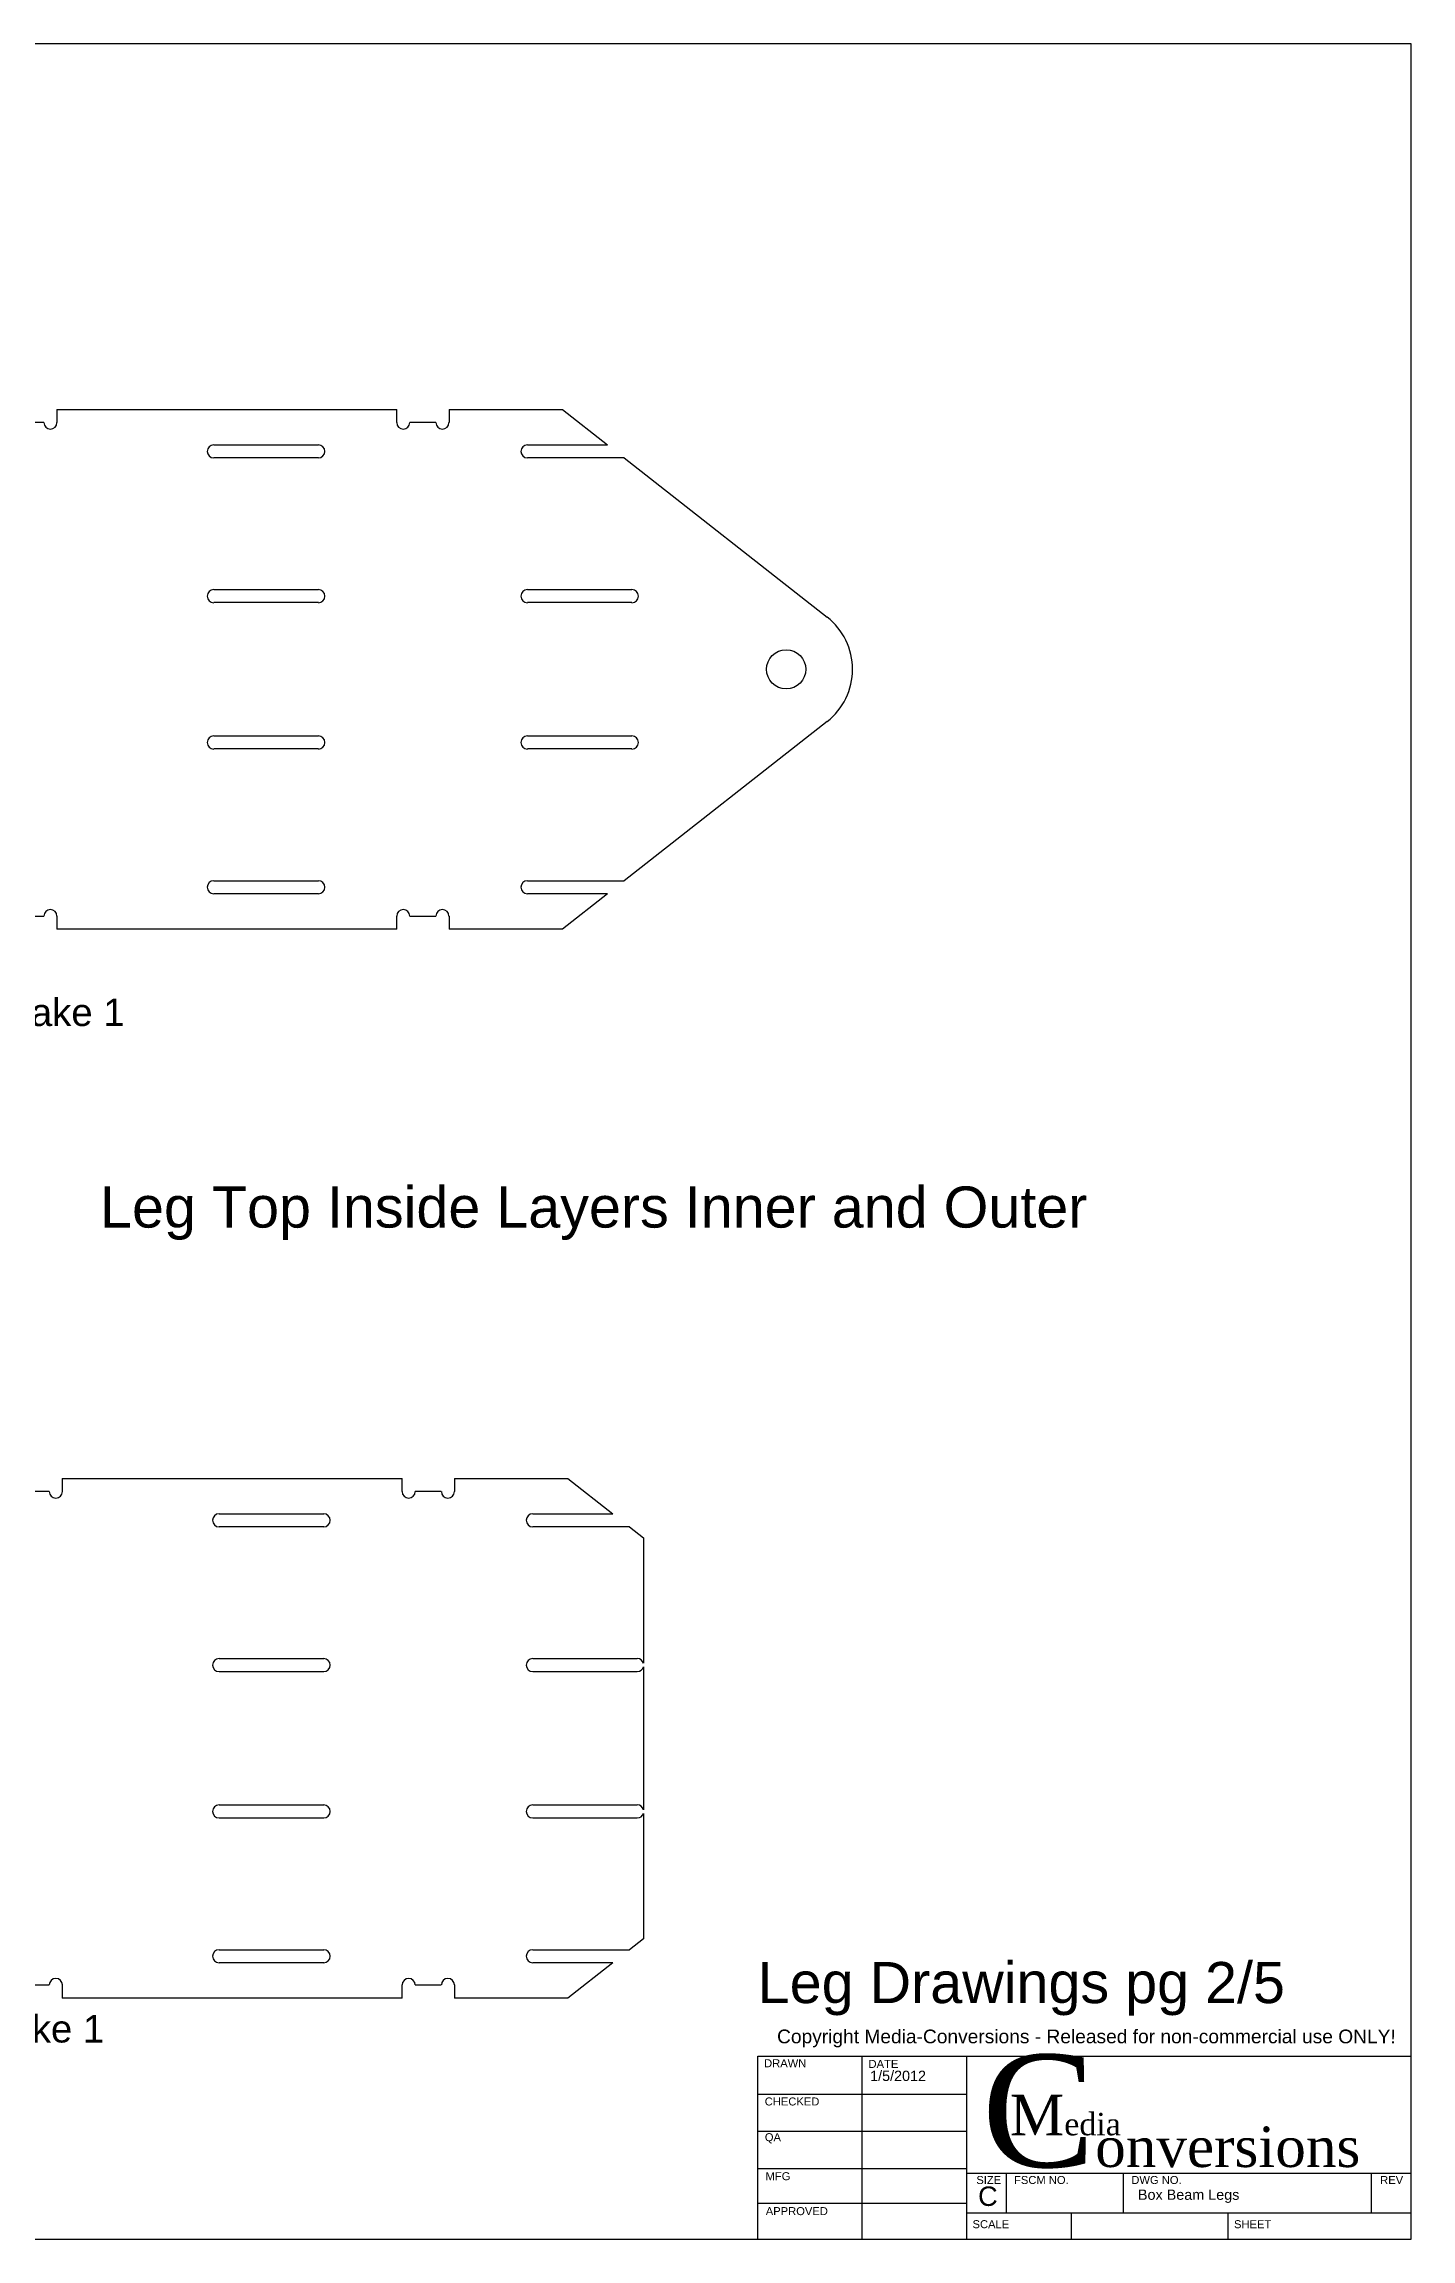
# Model space of a CAD drawing. Extents: x 0 to 32.5, y 0 to 21.
# Drawn here: x 19.42 to 32.5, y 0 to 21 of the extents above; entities that cross this region are included whole.
import ezdxf

# ---------------------------------------------------------------- set-up
doc = ezdxf.new("R2010")
doc.units = 0
doc.header["$MEASUREMENT"] = 0
doc.layers.add('CONTINUOUS', color=7, linetype='CONTINUOUS')
doc.layers.add('VISIBLE', color=7, linetype='CONTINUOUS')

# ---------------------------------------------------------------- blocks, each defined once
blk = doc.blocks.new('BLOCK0')
at = {"layer": 'CONTINUOUS'}
for p, q in [((32.5, 21), (0, 21)), ((32.5, 0), (32.5, 21)), ((32.5, 20.5), (32.5, 20.875)), ((26.25, 1.75), (32.5, 1.75)), ((26.25, 0), (26.25, 1.75)), ((27.246, 1.75), (27.246, 0)), ((28.25, 0), (28.25, 1.75)), ((32.5, 0), (32.5, 1.75)), ((26.25, 1.388), (28.25, 1.388)), ((26.25, 1.031), (28.25, 1.031)), ((26.25, 0.675), (28.25, 0.675)), ((28.25, 0.63), (32.5, 0.63)), ((28.63, 0.25), (28.63, 0.63)), ((29.75, 0.25), (29.75, 0.63)), ((32.12, 0.25), (32.12, 0.63)), ((32.5, 0.125), (32.5, 0.5)), ((26.25, 0.344), (28.25, 0.344)), ((28.25, 0.25), (32.5, 0.25)), ((29.25, 0), (29.25, 0.25)), ((30.75, 0), (30.75, 0.25)), ((0, 0), (32.5, 0))]:
    blk.add_line(p, q, dxfattribs=at)
at = {"layer": 'CONTINUOUS', "attachment_point": 4}
for s, insert, char_height in [('{\\fArial|b0|i0|c0|p0;\\C1;Copyright Media-Conversions - Released for non-commercial use ONLY!}{\\fMS Shell Dlg|b0|i0|c0|p0;\\C7;\\H0.75x;}', (26.435, 1.919), 0.13121), ('{\\fArial|b0|i0|c0|p0;\\C7;DRAWN}{\\fArial|b0|i0|c0|p0;\\C7;}', (26.311, 1.682), 0.07654), ('{\\fArial|b0|i0|c0|p0;\\C7;DRAWN}{\\fArial|b0|i0|c0|p0;\\C7;}', (26.311, 1.682), 0.07654), ('{\\fArial|b0|i0|c0|p0;\\C7;DATE}{\\fArial|b0|i0|c0|p0;\\C7;}', (27.31, 1.676), 0.07654), ('{\\fArial|b0|i0|c0|p0;\\C7;DATE}{\\fArial|b0|i0|c0|p0;\\C7;}', (27.31, 1.676), 0.07654), ('{\\fTimes New Roman|b0|i0|c0|p0;\\C7;C}{\\fTimes New Roman|b0|i0|c0|p0;\\C7;\\H0.36x;onversions}{\\fMS Shell Dlg|b0|i0|c0|p0;\\C7;\\H0.09x;}', (28.394, 1.22), 1.076315), ('{\\fArial|b0|i0|c0|p0;\\C7;1/5/2012}{\\fArial|b0|i0|c0|p0;\\C7;}', (27.325, 1.561), 0.09841), ('{\\fArial|b0|i0|c0|p0;\\C7;CHECKED}{\\fArial|b0|i0|c0|p0;\\C7;}', (26.317, 1.316), 0.07654), ('{\\fArial|b0|i0|c0|p0;\\C7;CHECKED}{\\fArial|b0|i0|c0|p0;\\C7;}', (26.317, 1.316), 0.07654), ('{\\fTimes New Roman|b0|i0|c0|p0;\\C7;M}{\\fTimes New Roman|b0|i0|c0|p0;\\C7;\\H0.5555556x;edia}{\\fMS Shell Dlg|b0|i0|c0|p0;\\C7;\\H0.25x;}', (28.662, 1.185), 0.387473), ('{\\fArial|b0|i0|c0|p0;\\C7;QA}{\\fArial|b0|i0|c0|p0;\\C7;}', (26.318, 0.964), 0.07654), ('{\\fArial|b0|i0|c0|p0;\\C7;QA}{\\fArial|b0|i0|c0|p0;\\C7;}', (26.318, 0.964), 0.07654), ('{\\fArial|b0|i0|c0|p0;\\C7;MFG}{\\fArial|b0|i0|c0|p0;\\C7;}', (26.325, 0.601), 0.07654), ('{\\fArial|b0|i0|c0|p0;\\C7;MFG}{\\fArial|b0|i0|c0|p0;\\C7;}', (26.325, 0.601), 0.07654), ('{\\fArial|b0|i0|c0|p0;\\C7;SIZE}{\\fArial|b0|i0|c0|p0;\\C7;}', (28.341, 0.565), 0.07654), ('{\\fArial|b0|i0|c0|p0;\\C7;SIZE}{\\fArial|b0|i0|c0|p0;\\C7;}', (28.341, 0.565), 0.07654), ('{\\fArial|b0|i0|c0|p0;\\C7;C}{\\fArial|b0|i0|c0|p0;\\C7;}', (28.358, 0.409), 0.18588), ('{\\fArial|b0|i0|c0|p0;\\C7;C}{\\fArial|b0|i0|c0|p0;\\C7;}', (28.358, 0.409), 0.18588), ('{\\fArial|b0|i0|c0|p0;\\C7;FSCM NO.}{\\fArial|b0|i0|c0|p0;\\C7;}', (28.702, 0.565), 0.07654), ('{\\fArial|b0|i0|c0|p0;\\C7;FSCM NO.}{\\fArial|b0|i0|c0|p0;\\C7;}', (28.702, 0.565), 0.07654), ('{\\fArial|b0|i0|c0|p0;\\C7;DWG NO.}{\\fArial|b0|i0|c0|p0;\\C7;}', (29.824, 0.565), 0.07654), ('{\\fArial|b0|i0|c0|p0;\\C7;DWG NO.}{\\fArial|b0|i0|c0|p0;\\C7;}', (29.824, 0.565), 0.07654), ('{\\fArial|b0|i0|c0|p0;\\C7;Box Beam Legs}{\\fArial|b0|i0|c0|p0;\\C7;}', (29.887, 0.41), 0.09841), ('{\\fArial|b0|i0|c0|p0;\\C7;REV}{\\fArial|b0|i0|c0|p0;\\C7;}', (32.204, 0.565), 0.07654), ('{\\fArial|b0|i0|c0|p0;\\C7;REV}{\\fArial|b0|i0|c0|p0;\\C7;}', (32.204, 0.565), 0.07654), ('{\\fArial|b0|i0|c0|p0;\\C7;APPROVED}{\\fArial|b0|i0|c0|p0;\\C7;}', (26.327, 0.267), 0.07654), ('{\\fArial|b0|i0|c0|p0;\\C7;APPROVED}{\\fArial|b0|i0|c0|p0;\\C7;}', (26.327, 0.267), 0.07654), ('{\\fArial|b0|i0|c0|p0;\\C7;SCALE}{\\fArial|b0|i0|c0|p0;\\C7;}', (28.305, 0.142), 0.07654), ('{\\fArial|b0|i0|c0|p0;\\C7;SCALE}{\\fArial|b0|i0|c0|p0;\\C7;}', (28.305, 0.142), 0.07654), ('{\\fArial|b0|i0|c0|p0;\\C7;SHEET}{\\fArial|b0|i0|c0|p0;\\C7;}', (30.806, 0.142), 0.07654), ('{\\fArial|b0|i0|c0|p0;\\C7;SHEET}{\\fArial|b0|i0|c0|p0;\\C7;}', (30.806, 0.142), 0.07654)]:
    blk.add_mtext(s, dxfattribs=dict(at, insert=insert, char_height=char_height))

msp = doc.modelspace()

# ---------------------------------------------------------------- linework, layer by layer
at = {"layer": 'VISIBLE'}
for p, q in [((19.547, 17.502), (19.547, 17.377)), ((19.547, 17.502), (22.797, 17.502)), ((22.797, 17.377), (22.797, 17.502)), ((23.297, 17.502), (24.383, 17.502)), ((23.297, 17.502), (23.297, 17.377)), ((24.383, 17.502), (24.813, 17.165)), ((19.422, 17.377), (19.047, 17.377)), ((23.172, 17.377), (22.922, 17.377)), ((21.047, 17.165), (22.047, 17.165)), ((22.047, 17.04), (21.047, 17.04)), ((24.047, 17.165), (24.813, 17.165)), ((24.973, 17.04), (24.047, 17.04)), ((24.973, 17.04), (26.914, 15.517)), ((21.047, 15.78), (22.047, 15.78)), ((24.047, 15.78), (25.047, 15.78)), ((22.047, 15.655), (21.047, 15.655)), ((25.047, 15.655), (24.047, 15.655)), ((26.914, 14.518), (24.973, 12.995)), ((21.047, 14.38), (22.047, 14.38)), ((24.047, 14.38), (25.047, 14.38)), ((22.047, 14.255), (21.047, 14.255)), ((25.047, 14.255), (24.047, 14.255)), ((21.047, 12.995), (22.047, 12.995)), ((22.047, 12.87), (21.047, 12.87)), ((24.047, 12.995), (24.973, 12.995)), ((24.813, 12.87), (24.047, 12.87)), ((24.813, 12.87), (24.383, 12.532)), ((19.047, 12.657), (19.422, 12.657)), ((19.547, 12.657), (19.547, 12.532)), ((22.797, 12.532), (22.797, 12.657)), ((22.922, 12.657), (23.172, 12.657)), ((23.297, 12.657), (23.297, 12.532)), ((22.797, 12.532), (19.547, 12.532)), ((24.383, 12.532), (23.297, 12.532)), ((19.473, 7.151), (19.098, 7.151)), ((19.598, 7.276), (22.848, 7.276)), ((19.598, 7.276), (19.598, 7.151)), ((22.848, 7.151), (22.848, 7.276)), ((23.223, 7.151), (22.973, 7.151)), ((23.348, 7.276), (24.434, 7.276)), ((23.348, 7.276), (23.348, 7.151)), ((24.434, 7.276), (24.864, 6.938)), ((21.098, 6.938), (22.098, 6.938)), ((24.098, 6.938), (24.864, 6.938)), ((22.098, 6.813), (21.098, 6.813)), ((25.024, 6.813), (24.098, 6.813)), ((25.024, 6.813), (25.158, 6.708)), ((25.158, 6.708), (25.158, 5.508)), ((21.098, 5.553), (22.098, 5.553)), ((24.098, 5.553), (25.098, 5.553)), ((25.158, 5.473), (25.158, 4.108)), ((22.098, 5.428), (21.098, 5.428)), ((25.098, 5.428), (24.098, 5.428)), ((21.098, 4.153), (22.098, 4.153)), ((22.098, 4.028), (21.098, 4.028)), ((24.098, 4.153), (25.098, 4.153)), ((25.098, 4.028), (24.098, 4.028)), ((25.158, 4.073), (25.158, 2.873)), ((21.098, 2.768), (22.098, 2.768)), ((24.098, 2.768), (25.024, 2.768)), ((25.158, 2.873), (25.024, 2.768)), ((22.098, 2.643), (21.098, 2.643)), ((24.864, 2.643), (24.098, 2.643)), ((24.864, 2.643), (24.434, 2.306)), ((19.098, 2.431), (19.473, 2.431)), ((19.598, 2.431), (19.598, 2.306)), ((22.848, 2.306), (22.848, 2.431)), ((22.973, 2.431), (23.223, 2.431)), ((23.348, 2.431), (23.348, 2.306)), ((22.848, 2.306), (19.598, 2.306)), ((24.434, 2.306), (23.348, 2.306))]:
    msp.add_line(p, q, dxfattribs=at)
msp.add_circle((26.522, 15.017), 0.188, dxfattribs=at)
for centre, radius, start, end in [((19.484, 17.377), 0.0625, 180, 0), ((22.859, 17.377), 0.0625, 180, 0), ((23.234, 17.377), 0.0625, 180, 0), ((21.047, 17.102), 0.0625, 90, 270), ((22.047, 17.102), 0.0625, 270, 90), ((24.047, 17.102), 0.0625, 90, 270), ((21.047, 15.717), 0.0625, 90, 270), ((22.047, 15.717), 0.0625, 270, 90), ((24.047, 15.717), 0.0625, 90, 270), ((25.047, 15.717), 0.0625, 270, 90), ((26.522, 15.017), 0.635, 308.1144, 51.8856), ((21.047, 14.317), 0.0625, 90, 270), ((22.047, 14.317), 0.0625, 270, 90), ((24.047, 14.317), 0.0625, 90, 270), ((25.047, 14.317), 0.0625, 270, 90), ((21.047, 12.932), 0.0625, 90, 270), ((22.047, 12.932), 0.0625, 270, 90), ((24.047, 12.932), 0.0625, 90, 270), ((19.484, 12.657), 0.0625, 0, 180), ((22.859, 12.657), 0.0625, 0, 180), ((23.234, 12.657), 0.0625, 0, 180), ((19.536, 7.151), 0.0625, 180, 0), ((22.911, 7.151), 0.0625, 180, 0), ((23.286, 7.151), 0.0625, 180, 0), ((21.098, 6.876), 0.0625, 90, 270), ((22.098, 6.876), 0.0625, 270, 90), ((24.098, 6.876), 0.0625, 90, 270), ((21.098, 5.491), 0.0625, 90, 270), ((22.098, 5.491), 0.0625, 270, 90), ((24.098, 5.491), 0.0625, 90, 270), ((25.098, 5.491), 0.0625, 16.2602, 90), ((25.098, 5.491), 0.0625, 270, 343.7398), ((21.098, 4.091), 0.0625, 90, 270), ((22.098, 4.091), 0.0625, 270, 90), ((24.098, 4.091), 0.0625, 90, 270), ((25.098, 4.091), 0.0625, 16.2602, 90), ((25.098, 4.091), 0.0625, 270, 343.7398), ((21.098, 2.706), 0.0625, 90, 270), ((22.098, 2.706), 0.0625, 270, 90), ((24.098, 2.706), 0.0625, 90, 270), ((19.536, 2.431), 0.0625, 0, 180), ((22.911, 2.431), 0.0625, 0, 180), ((23.286, 2.431), 0.0625, 0, 180)]:
    msp.add_arc(centre, radius, start, end, dxfattribs=at)

# ---------------------------------------------------------------- block references
at = {"layer": 'CONTINUOUS'}
msp.add_blockref('BLOCK0', (0, 0), dxfattribs=at)

# ---------------------------------------------------------------- texts
at = {"layer": 'CONTINUOUS', "attachment_point": 1}
for s, insert, char_height in [('{\\fArial|b0|i0|c0|p0;\\C7;Leg Top Outside (inside layer) - .125 thick - make 1}{\\fArial|b0|i0|c0|p0;\\C7;\\H0.4375x;}', (11.861, 11.867), 0.26242), ('{\\fArial|b0|i0|c0|p0;\\C7;Leg Top Inside Layers Inner and Outer}{\\fArial|b0|i0|c0|p0;\\C7;\\H0.2916667x;}', (19.959, 10.07), 0.393631), ('{\\fArial|b0|i0|c0|p0;\\C7;Leg Drawings pg 2/5}{\\fArial|b0|i0|c0|p0;\\C7;\\H0.2916667x;}', (26.25, 2.651), 0.39363), ('{\\fArial|b0|i0|c0|p0;\\C7;Leg Top Inside (inside layer) - .125 thick - make 1}{\\fArial|b0|i0|c0|p0;\\C7;\\H0.4375x;}', (11.951, 2.143), 0.26242)]:
    msp.add_mtext(s, dxfattribs=dict(at, insert=insert, char_height=char_height))

doc.saveas('drawing.dxf')
